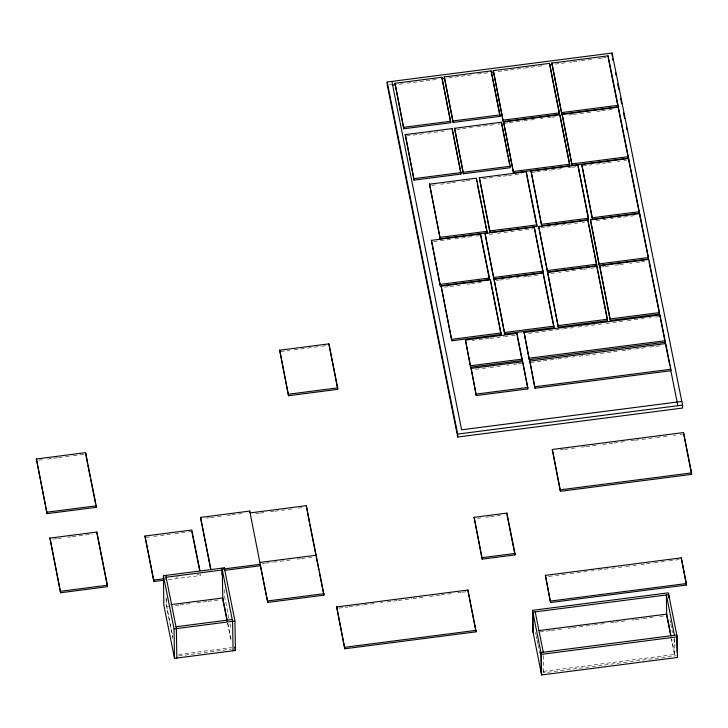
<?xml version="1.0" encoding="UTF-8"?>
<svg xmlns="http://www.w3.org/2000/svg" width="728" height="728" viewBox="0 0 728 728"><rect width="100%" height="100%" fill="white"/><g stroke="black" fill="none" stroke-linecap="round" stroke-linejoin="round"><path stroke-width="0.55" stroke-dasharray="3.64 2.73" d="M389.489 84.666L391.737 84.375M399.344 84.211L402.821 83.756M407.207 83.192L438.629 79.143M448.73 77.841L473.428 74.656M477.786 74.101L488.015 72.782M498.116 71.481L509.345 70.034M510.201 69.924L516.079 69.16M516.944 69.051L523.696 68.186M524.815 68.041L537.4 66.412M538.31 66.303L544.135 65.547M555.273 64.11L565.465 62.799M569.888 62.226L572.199 61.935M573.264 61.798L580.052 60.915M581.135 60.779L586.786 60.051M587.878 59.914L593.529 59.186M597.997 58.604L601.383 58.167M602.493 58.031L606.997 57.448M406.406 135.963L411.984 135.244M413.094 135.108L418.673 134.389M419.792 134.243L423.141 133.806M427.6 133.233L433.178 132.514M434.288 132.369L439.867 131.65M440.986 131.513L444.326 131.076M456.838 129.466L461.297 128.892M462.407 128.747L467.986 128.028M469.105 127.882L472.454 127.455M476.913 126.881L482.491 126.162M483.601 126.017L493.648 124.725M498.107 124.151L500.336 123.86M504.741 123.296L508.108 122.859M509.236 122.713L514.86 121.986M515.979 121.849L522.731 120.975M523.851 120.83L529.474 120.102M530.603 119.965L536.217 119.237M540.722 118.655L542.97 118.364M547.465 117.79L550.841 117.354M551.961 117.208L557.584 116.48M568.923 115.024L572.29 114.587M573.418 114.442L579.042 113.723M580.161 113.577L585.785 112.849M586.914 112.704L592.537 111.975M597.033 111.402L600.4 110.965M601.528 110.82L607.152 110.092M608.271 109.955L613.895 109.227M431.795 185.367L436.254 184.785M440.713 184.211L450.759 182.919M451.87 182.774L457.448 182.055M461.907 181.481L465.256 181.054M466.375 180.908L471.953 180.189M482.746 178.797L492.783 177.505M497.242 176.931L507.28 175.63M508.399 175.494L513.977 174.775M515.087 174.629L521.785 173.764M532.177 172.427L535.526 171.999M536.636 171.853L542.214 171.135M543.334 170.989L550.022 170.124M551.141 169.979L556.72 169.26M557.83 169.124L563.408 168.405M567.876 167.822L571.216 167.394M572.335 167.249L576.794 166.676M582.937 165.884L591.864 164.737M596.323 164.164L606.36 162.863M607.48 162.726L613.058 162.007M617.517 161.425L619.746 161.143M624.205 160.57L626.444 160.278M433.697 241.55L439.293 240.822M440.413 240.686L446 239.958M447.119 239.821L450.468 239.385M454.945 238.811L460.533 238.092M461.652 237.947L471.717 236.646M476.185 236.072L479.543 235.644M489.544 234.352L492.892 233.916M497.37 233.342L502.957 232.623M504.076 232.478L509.664 231.759M510.783 231.613L514.141 231.186M518.609 230.603L524.196 229.884M525.316 229.739L533.142 228.728M540.94 227.728L545.418 227.154M546.537 227.009L552.124 226.29M553.244 226.144L556.592 225.707M561.07 225.134L566.657 224.415M567.776 224.269L573.364 223.551M574.483 223.405L577.841 222.968M582.309 222.395L584.548 222.104M596.077 220.62L601.674 219.901M602.784 219.756L606.142 219.328M610.61 218.746L612.849 218.464M617.326 217.881L629.62 216.298M630.739 216.152L634.088 215.725M444.526 287.178L448.994 286.604M450.113 286.459L455.701 285.74M456.82 285.594L462.416 284.876M466.885 284.293L470.243 283.865M471.353 283.72L483.656 282.136M496.323 280.498L498.562 280.216M499.681 280.071L505.268 279.352M506.388 279.206L511.975 278.487M516.443 277.905L518.682 277.623M523.15 277.04L526.508 276.613M527.627 276.467L533.215 275.748M534.334 275.603L539.921 274.884M550.996 273.455L554.345 273.027M558.822 272.445L561.06 272.163M565.529 271.58L575.593 270.288M580.061 269.715L582.3 269.424M583.419 269.278L590.126 268.414M591.245 268.268L594.594 267.84M601.91 266.939L604.149 266.648M605.268 266.503L610.856 265.784M615.324 265.21L618.682 264.774M619.801 264.637L625.388 263.909M629.856 263.336L632.095 263.045M636.572 262.471L639.921 262.044M641.04 261.898L646.628 261.179M280.835 351.542L289.78 350.386M294.258 349.813L306.552 348.23M307.671 348.084L313.258 347.365M314.378 347.22L321.084 346.355M322.204 346.209L325.553 345.773M472.199 340.695L474.447 340.404M478.924 339.83L489.007 338.529M490.126 338.384L495.732 337.665M496.851 337.519L503.567 336.654M504.686 336.509L510.292 335.79M511.411 335.644L515.897 335.062M528.628 333.424L534.243 332.696M535.362 332.55L547.711 330.967M548.839 330.821L554.454 330.093M555.573 329.948L562.307 329.083M563.436 328.938L569.05 328.21M570.17 328.073L573.537 327.636M578.032 327.054L583.647 326.335M584.766 326.19L590.381 325.462M591.5 325.316L597.115 324.597M598.243 324.451L601.61 324.015M606.106 323.441L611.711 322.713M612.84 322.568L622.94 321.266M627.436 320.693L633.051 319.965M634.17 319.82L639.785 319.101M640.913 318.955L644.28 318.518M648.766 317.936L651.014 317.654M655.509 317.071L658.876 316.635M475.63 369.305L481.235 368.586M482.355 368.441L489.07 367.576M490.199 367.431L495.795 366.712M496.915 366.566L502.52 365.847M506.997 365.265L509.236 364.974M513.722 364.4L517.08 363.964M518.2 363.827L521.567 363.39M530.976 362.417L542.205 360.97M543.325 360.824L548.939 360.105M550.059 359.96L556.802 359.095M557.921 358.95L563.536 358.221M564.655 358.076L568.031 357.648M572.517 357.066L574.765 356.775M579.26 356.201L584.866 355.473M585.995 355.328L591.609 354.609M592.729 354.463L596.096 354.026M600.591 353.444L606.206 352.725M607.325 352.579L617.435 351.278M621.921 350.696L626.417 350.123M627.536 349.977L634.279 349.103M635.398 348.967L645.499 347.656M649.995 347.083L662.344 345.491M38.657 460.178L43.134 459.605M47.602 459.031L57.667 457.73M58.786 457.584L64.373 456.866M65.493 456.72L72.199 455.855M73.319 455.71L78.906 454.991M80.025 454.845L84.493 454.272M560.196 449.931L563.563 449.504M564.682 449.358L570.288 448.63M571.407 448.484L577.013 447.766M581.499 447.192L584.866 446.755M585.985 446.61L598.316 445.017M602.802 444.444L612.894 443.143M614.013 442.997L619.619 442.278M620.738 442.133L626.344 441.405M630.83 440.831L634.197 440.394M635.317 440.249L640.922 439.53M642.041 439.384L647.647 438.666M648.766 438.52L655.5 437.655M656.62 437.51L662.225 436.782M663.345 436.636L668.95 435.917M673.436 435.344L675.675 435.053M680.161 434.47L682.4 434.188M206.151 518.163L209.509 517.735M210.629 517.59L216.216 516.871M217.335 516.725L222.923 516.006M227.391 515.433L230.749 514.996M231.868 514.851L244.162 513.267M53.308 539.139L56.657 538.711M57.767 538.565L63.345 537.846M67.813 537.273L71.153 536.836M72.272 536.691L77.85 535.972M78.961 535.835L84.539 535.116M85.658 534.971L92.347 534.106M255.746 513.668L259.123 513.24M260.242 513.094L265.866 512.366M270.361 511.784L273.737 511.356M274.856 511.211L280.48 510.483M281.609 510.337L287.232 509.618M288.352 509.473L293.976 508.745M298.471 508.162L301.847 507.735M146.082 537.373L149.431 536.945M153.89 536.372L159.468 535.653M160.588 535.508L170.625 534.216M175.084 533.642L187.36 532.059M188.47 531.913L190.7 531.622M477.404 518.363L481.781 517.799M486.149 517.244L489.434 516.816M490.526 516.68L502.548 515.124M262.28 563.618L264.528 563.326M265.656 563.181L272.399 562.316M273.528 562.171L279.152 561.443M280.271 561.297L292.638 559.705M297.142 559.122L300.509 558.685M301.638 558.549L307.262 557.821M308.381 557.675L314.005 556.947M176.067 577.186L178.296 576.895M197.261 574.447L199.49 574.165M168.277 579.661L200.628 575.493L200.6 574.019M168.814 606.406L166.566 606.697L166.403 596.496M175.557 605.532L178.933 605.105M180.062 604.959L192.429 603.366M196.924 602.784L207.043 601.483M208.172 601.337L220.538 599.745M548.794 576.421L554.408 575.693M555.528 575.548L565.638 574.246M570.124 573.664L575.739 572.945M576.867 572.8L582.482 572.081M583.601 571.935L586.968 571.498M591.464 570.916L593.702 570.634M598.198 570.051L610.546 568.459M611.675 568.313L617.289 567.594M618.409 567.449L625.143 566.575M626.271 566.43L631.886 565.711M633.005 565.565L636.372 565.128M640.868 564.555L645.354 563.972M646.482 563.827L653.216 562.962M654.336 562.817L659.95 562.089M661.079 561.952L664.446 561.515M668.932 560.933L674.547 560.214M675.675 560.069L679.042 559.632M338.957 608.126L347.92 606.97M349.04 606.824L354.645 606.106M355.774 605.96L362.499 605.095M363.618 604.95L369.223 604.222M370.343 604.076L375.948 603.357M380.435 602.784L382.682 602.493M387.159 601.91L397.251 600.609M398.371 600.473L403.985 599.745M405.105 599.599L411.83 598.735M412.949 598.589L425.279 596.996M429.766 596.423L439.858 595.122M440.977 594.976L446.583 594.257M447.711 594.112L453.317 593.393M457.794 592.81L461.161 592.374M462.28 592.228L466.766 591.655M178.706 654.445L231.549 647.629M178.724 655.919L231.568 649.103M540.012 631.913L550.104 630.612M551.223 630.466L556.829 629.747M557.948 629.602L563.554 628.883M568.04 628.3L571.407 627.864M572.527 627.727L578.132 626.999M579.251 626.854L584.857 626.135M585.976 625.989L592.71 625.125M593.83 624.979L599.435 624.251M600.555 624.114L606.16 623.386M610.646 622.813L614.013 622.376M615.133 622.231L627.463 620.647M631.95 620.065L634.188 619.774M635.307 619.628L642.041 618.764M643.161 618.618L655.491 617.035M659.978 616.452L663.345 616.015M543.579 671.362L674.756 654.454L671.698 639.193M543.17 670.652L543.607 672.836L676.339 655.728M669.924 619.646L670.579 622.913M670.797 624.005L672.535 632.732M673.846 639.275L675.156 645.809M671.289 638.483L674.783 655.928L674.474 636.436M535.526 632.486L535.963 634.67M536.181 635.762L536.836 639.029M537.055 640.121L537.71 643.397M537.928 644.48L539.675 653.207M228.974 618.363L224.761 597.315L224.615 588.251M230.084 623.905L231.195 629.447M227.828 623.286L231.131 639.785M227.518 623.095L231.149 641.259M166.539 605.223L172.927 637.127M172.955 638.602L166.202 604.859L166.057 595.795M543.334 655.591L543.607 672.836"/><path stroke-width="1.09" d="M387.196 82.009L612.066 53.035L682.536 405.105L682.582 408.053L457.712 437.028L387.241 84.958L387.196 82.009L457.666 434.088L457.712 437.028M394.986 83.292L441.841 77.259L450.65 121.267L450.668 122.741L403.822 128.774L394.986 83.292L403.822 128.774M444.308 76.941L491.154 70.898L499.963 114.906L499.981 116.38L453.135 122.422L444.308 76.941L453.135 122.422M493.311 70.625L549.531 63.382L559.441 112.886L559.468 114.36L503.248 121.603L493.311 70.625L503.248 121.603M551.879 63.072L608.089 55.829L617.999 105.342L618.027 106.816L561.807 114.059L551.879 63.072L561.807 114.059M392.61 85.076L395.977 84.639M441.996 78.715L444.244 78.424M491.382 72.345L493.63 72.054M549.749 64.828L551.997 64.537M403.794 127.3L450.65 121.267M453.116 120.948L499.963 114.906M503.221 120.129L559.441 112.886M561.788 112.585L617.999 105.342M405.269 134.635L452.115 128.601L460.924 172.609L460.951 174.083L414.096 180.116L405.269 134.635L414.096 180.116M454.581 128.283L501.428 122.24L510.237 166.257L510.264 167.722L463.408 173.764L454.581 128.283L463.408 173.764M503.594 121.967L559.805 114.724L569.724 164.228L569.742 165.702L513.522 172.946L503.594 121.967L513.522 172.946M562.153 114.423L618.372 107.171L628.282 156.684L628.3 158.158L572.081 165.402L562.153 114.423L572.081 165.402M414.077 178.642L460.924 172.609M463.39 172.29L510.237 166.257M513.504 171.48L569.724 164.228M572.062 163.927L628.282 156.684M429.538 184.175L476.385 178.142L487.032 231.322L487.059 232.787L440.203 238.829L429.538 184.175L440.203 238.829M479.37 177.759L526.226 171.717L536.864 224.897L536.891 226.372L490.044 232.405L479.37 177.759L490.044 232.405M531.04 171.098L577.886 165.056L588.533 218.236L588.552 219.71L541.705 225.744L531.04 171.098L541.705 225.744M581.799 164.555L628.646 158.522L639.293 211.693L639.311 213.168L592.465 219.21L581.799 164.555L592.465 219.21M440.185 237.355L487.032 231.322M490.017 230.931L536.864 224.897M541.687 224.279L588.533 218.236M592.446 217.736L639.293 211.693M431.44 240.358L480.635 234.025L489.444 278.032L489.462 279.507L440.276 285.84L431.44 240.358L440.276 285.84M485.048 233.451L534.234 227.118L543.043 271.125L543.07 272.6L493.875 278.933L485.048 233.451L493.875 278.933M538.684 226.544L587.878 220.202L596.687 264.209L596.705 265.684L547.52 272.026L538.684 226.544L547.52 272.026M590.472 219.865L639.657 213.532L648.466 257.539L648.493 259.013L599.299 265.347L590.472 219.865L599.299 265.347M440.249 284.375L489.444 278.032M493.857 277.468L543.043 271.125M547.492 270.552L596.687 264.209M599.28 263.882L648.466 257.539M441.15 286.14L490.335 279.798L500.982 332.978L501.01 334.452L451.815 340.786L441.15 286.14L451.815 340.786M494.066 279.315L543.252 272.982L553.899 326.153L553.926 327.627L504.731 333.97L494.066 279.315L504.731 333.97M547.62 272.418L596.805 266.075L607.452 319.255L607.48 320.729L558.285 327.063L547.62 272.418L558.285 327.063M599.654 265.756L648.839 259.414L659.486 312.594L659.513 314.068L610.319 320.402L599.654 265.756L610.319 320.402M279.698 350.214L328.892 343.871L337.701 387.878L337.719 389.353L288.525 395.695L279.698 350.214L288.525 395.695M451.788 339.312L500.982 332.978M504.704 332.496L553.899 326.153M558.258 325.598L607.452 319.255M610.301 318.928L659.486 312.594M465.456 340.085L516.989 333.451L522.131 359.122L522.149 360.588L470.616 367.231L465.456 340.085L470.616 367.231M524.115 332.532L659.978 315.024L665.11 340.695L665.137 342.169L529.274 359.678L524.115 332.532L529.274 359.678M470.597 365.756L522.131 359.122M529.247 358.203L665.11 340.695M471.125 368.414L522.659 361.771L527.8 387.442L527.818 388.916L476.285 395.559L471.125 368.414L476.285 395.559M529.829 361.088L665.692 343.58L670.825 369.251L670.852 370.725L534.989 388.233L529.829 361.088L534.989 388.233M288.506 394.221L337.701 387.878M476.267 394.085L527.8 387.442M534.971 386.759L670.825 369.251M36.4 458.995L85.595 452.652L96.233 505.833L96.26 507.307L47.065 513.65L36.4 458.995L47.065 513.65M681.808 401.437L461.616 429.811L391.873 81.409M457.666 434.088L682.536 405.105M47.047 512.175L96.233 505.833M552.325 449.467L683.501 432.569L691.573 472.909L691.6 474.383L560.423 491.282L552.325 449.467L560.423 491.282M210.765 569.851L200.537 517.417L249.731 511.074L267.74 602.411L323.96 595.167L306.315 505.678L250.104 512.922M49.941 538.092L96.788 532.059L107.435 585.239L107.453 586.713L60.606 592.747L49.941 538.092L60.606 592.747M163.818 580.234L153.781 581.526L144.945 536.045L191.792 530.011L199.945 570.716M560.396 489.817L691.573 472.909M474.101 517.317L506.897 513.094L514.969 553.435L514.996 554.909L482.2 559.131L474.101 517.317L482.2 559.131M260.014 562.435L316.225 555.191M163.391 575.712L224.297 567.858L234.944 621.039L235.408 650.495L174.502 658.34L163.855 605.168L163.391 575.712L174.037 628.892L174.502 658.34M223.478 569.005L260.378 564.255L260.397 565.729L224.624 570.333M60.588 591.273L107.435 585.239M153.781 581.526L153.754 580.052L163.791 578.76M482.182 557.657L514.969 553.435M171.044 604.64L222.759 597.979L227.382 621.084M267.722 600.937L323.942 593.693M545.399 575.375L681.262 557.866L686.404 583.547L686.422 585.012L550.559 602.52L545.399 575.375L550.559 602.52M176.012 626.753L232.232 619.51M336.691 606.943L467.867 590.035L475.939 630.375L475.966 631.849L344.79 648.757L336.691 606.943L344.79 648.757M174.037 628.892L234.944 621.039M550.541 601.055L686.404 583.547M532.496 610.346L668.359 592.838L677.167 636.845L677.486 657.457L541.623 674.965L532.814 630.958L532.496 610.346L541.304 654.354L541.623 674.965M344.763 647.283L475.939 630.375M538.866 630.585L666.684 614.114L671.043 635.917M541.304 654.354L677.167 636.845M612.557 58.204L613.003 60.433M615.46 72.691L615.906 74.92M617.69 83.829L618.8 89.398M620.584 98.316L621.703 103.886M623.486 112.804L624.606 118.373M626.389 127.282L626.835 129.511M608.335 58.404L648.666 259.869M649.085 261.998L669.787 365.392M670.206 367.522L677.85 405.705M691.6 474.383L683.501 432.569M686.422 585.012L681.262 557.866M674.456 635.307L666.384 594.967L666.702 615.588L670.634 635.207M588.552 219.71L577.886 165.056M594.066 252.48L587.878 220.202M594.503 254.682L596.705 265.684M607.48 320.729L596.805 266.075M553.298 83.556L549.531 63.382M553.735 85.758L559.468 114.36M569.524 164.601L559.805 114.724M530.011 192.028L526.226 171.717M530.457 194.239L536.891 226.372M540.203 258.294L534.234 227.118M540.649 260.497L543.07 272.6M543.498 275.557L553.926 327.627M499.981 116.38L491.154 70.898M507.398 153.426L501.428 122.24M507.835 155.628L509.6 164.428M517.226 335.99L522.149 360.588M527.818 388.916L522.659 361.771M476.412 179.616L476.858 181.827M477.295 184.048L481.954 207.307M482.4 209.528L487.059 232.787M501.01 334.452L490.335 279.798M480.88 236.6L489.462 279.507M450.668 122.741L441.841 77.259M460.951 174.083L452.115 128.601M535.207 611.875L543.279 652.215M507.143 515.651L514.996 554.909M475.966 631.849L467.867 590.035M337.719 389.353L328.892 343.871M309.427 522.549L306.315 505.678M309.864 524.751L316.034 555.564M316.252 556.665L318.891 569.86M319.337 572.062L323.96 595.167M260.251 565.01L267.74 602.411M221.958 568.168L232.596 621.339L233.06 650.796M234.734 647.165L235.408 650.495M222.413 597.615L227.072 620.884M200.537 517.417L210.965 569.487M191.819 531.486L199.527 569.988M165.738 575.411L176.376 628.582L176.84 658.039M144.945 536.045L153.754 580.052M87.387 462.99L85.595 452.652M87.833 465.21L90.272 477.395M90.718 479.606L95.368 502.875M95.814 505.086L96.26 507.307M107.234 585.603L96.788 532.059M677.067 652.37L676.794 635.007L540.94 652.515L541.259 673.136M668.777 597.925L668.723 594.667L532.86 612.175L533.187 632.796M659.978 315.024L659.996 316.489M639.657 213.532L639.685 215.006M628.646 158.522L628.673 159.987M612.066 53.035L612.111 55.974M608.089 55.829L608.117 57.303M543.252 272.982L543.279 274.447M516.989 333.451L517.016 334.916M506.897 513.094L506.925 514.56M480.635 234.025L480.653 235.499M249.731 511.074L249.75 512.548M224.297 567.858L224.333 570.124M222.786 599.453L222.322 569.997L166.102 577.24L166.139 579.506M221.994 570.434L222.058 574.965"/></g></svg>
